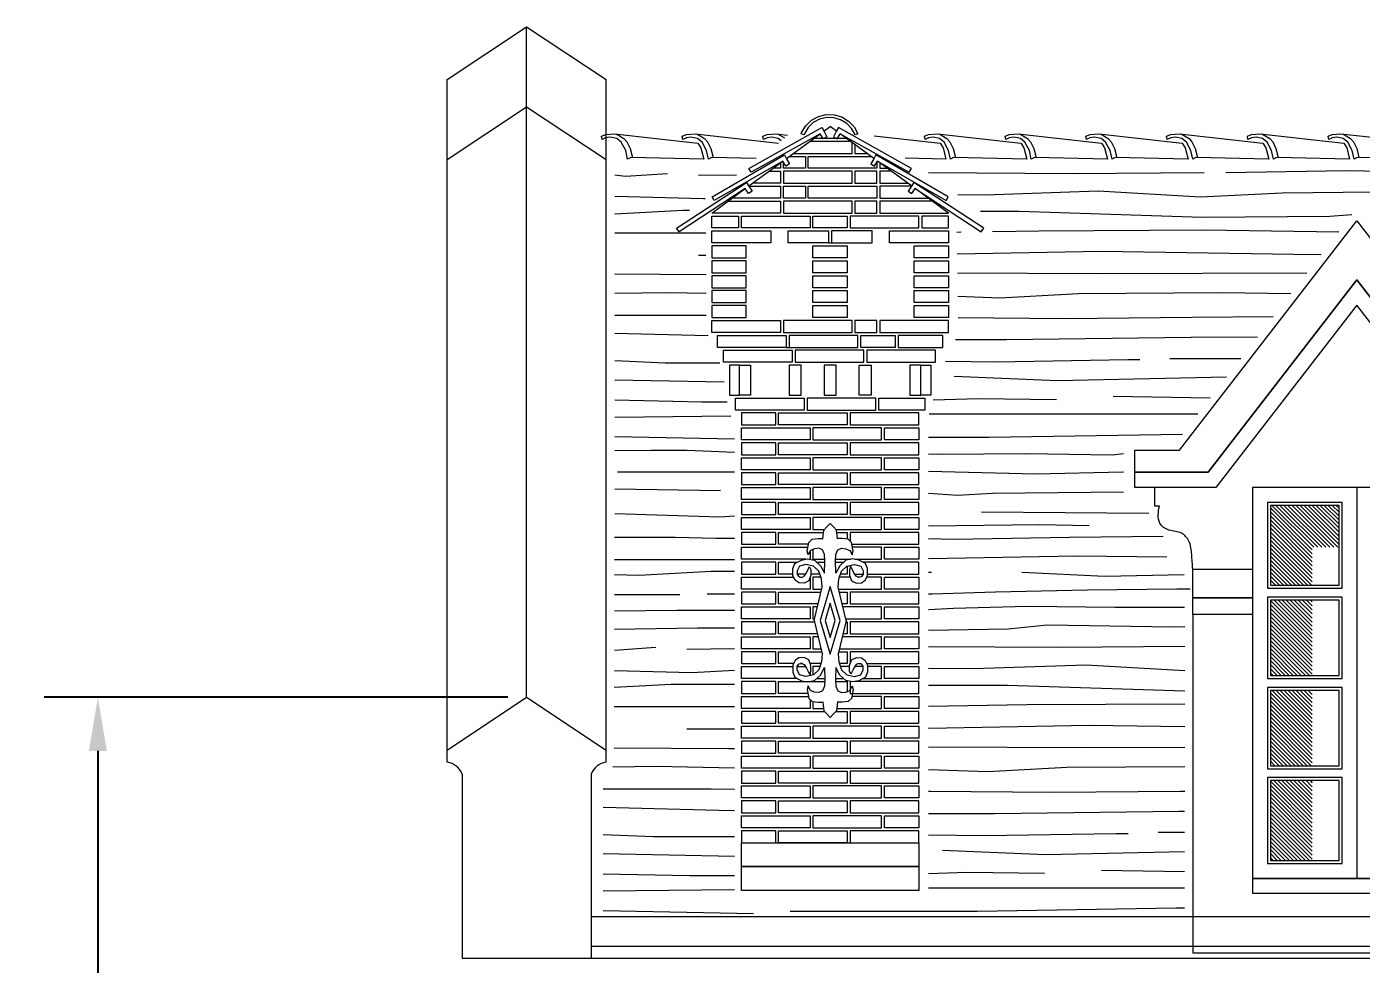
# Model space of a CAD drawing. Header units: millimetres. Extents: x -17502 to -16646, y 1856 to 2034.
# Drawn here: x -17203.87 to -17199.399, y 1873.267 to 1876.409 of the extents above; entities that cross this region are included whole.
import ezdxf

# ---------------------------------------------------------------- set-up
doc = ezdxf.new("R2010")
doc.units = ezdxf.units.MM
doc.layers.get('0').update_dxf_attribs({"lineweight": 9})
doc.layers.get('Defpoints').update_dxf_attribs({"lineweight": 9})
doc.layers.add('blocs', color=7, linetype='Continuous')
doc.layers.add('COUPE', color=7, linetype='Continuous', lineweight=9)
doc.styles.get("Standard").update_dxf_attribs({"font": 'times.ttf'})
doc.dimstyles.get("Standard").update_dxf_attribs({"dimtxt": 0.18, "dimasz": 0.18, "dimexe": 0.18, "dimexo": 0.0625, "dimgap": 0.09, "dimtad": 0, "dimtih": 1, "dimtoh": 1, "dimzin": 0, "dimdsep": 46, "dimtxsty": 'Standard', "dimcen": 0.09, "dimadec": 0, "dimazin": 0, "dimtfac": 1, "dimtofl": 0, "dimtmove": 0, "dimatfit": 3, "dimfxl": 1, "dimtolj": 1, "dimtzin": 0, "dimarcsym": 0})

# ---------------------------------------------------------------- blocks, each defined once
blk = doc.blocks.new('*D549')
at = {"color": 0, "lineweight": -2, "transparency": 16777216}
for p, q in [((-17202.2577, 1874.1618), (-17203.8113, 1874.1618)), ((-17203.6313, 1873.9818), (-17203.6313, 1870.5519)), ((-17203.6313, 1866.7584), (-17203.6313, 1870.1883)), ((-17202.4694, 1866.5784), (-17203.8113, 1866.5784))]:
    blk.add_line(p, q, dxfattribs=at)
at = {"color": 0, "lineweight": 9, "transparency": 16777216}
for points in [[(-17203.6613, 1873.9818), (-17203.6013, 1873.9818), (-17203.6313, 1874.1618)], [(-17203.6613, 1866.7584), (-17203.6013, 1866.7584), (-17203.6313, 1866.5784)]]:
    blk.add_solid(points, dxfattribs=at)
at = {"layer": 'Defpoints', "color": 0, "lineweight": 9, "transparency": 16777216}
for p in [(-17202.1952, 1874.1618), (-17203.6313, 1866.5784), (-17202.4069, 1866.5784)]:
    blk.add_point(p, dxfattribs=at)
at = {"color": 0, "lineweight": 9, "transparency": 16777216, "insert": (-17203.6313, 1870.3701), "char_height": 0.18, "attachment_point": 5}
blk.add_mtext('\\A1;7.58', dxfattribs=at)

msp = doc.modelspace()

# ---------------------------------------------------------------- hatches: boundary and pattern name
at = {"lineweight": 9}
h = msp.add_hatch(dxfattribs=at)
h.set_pattern_fill('ANSI31', color=252, scale=0.003, angle=90, style=0)
h.set_pattern_definition([(135, (2999.822085, 3152.720291), (-0.006735192091, -0.006735192091), [])])
h.paths.add_polyline_path([(-17199.474, 1874.8049), (-17199.704, 1874.8049), (-17199.704, 1874.5374), (-17199.564, 1874.5374), (-17199.564, 1874.6649), (-17199.474, 1874.6649)])
h.paths.add_polyline_path([(-17199.124, 1874.8049), (-17199.354, 1874.8049), (-17199.354, 1874.6649), (-17199.124, 1874.6649)])
h.paths.add_polyline_path([(-17199.564, 1874.4874), (-17199.704, 1874.4874), (-17199.704, 1874.2349), (-17199.564, 1874.2349)])
h.paths.add_polyline_path([(-17199.564, 1874.1849), (-17199.704, 1874.1849), (-17199.704, 1873.9324), (-17199.564, 1873.9324)])
h.paths.add_polyline_path([(-17199.564, 1873.8824), (-17199.704, 1873.8824), (-17199.704, 1873.6149), (-17199.564, 1873.6149)])
h.paths.add_polyline_path([(-17195.1236, 1874.8049), (-17195.3536, 1874.8049), (-17195.3536, 1874.6649), (-17195.1236, 1874.6649)])
h.paths.add_polyline_path([(-17195.4736, 1874.8049), (-17195.7036, 1874.8049), (-17195.7036, 1874.5374), (-17195.5636, 1874.5374), (-17195.5636, 1874.6649), (-17195.4736, 1874.6649)])
h.paths.add_polyline_path([(-17195.5636, 1874.4874), (-17195.7036, 1874.4874), (-17195.7036, 1874.2349), (-17195.5636, 1874.2349)])
h.paths.add_polyline_path([(-17195.5636, 1874.1849), (-17195.7036, 1874.1849), (-17195.7036, 1873.9324), (-17195.5636, 1873.9324)])
h.paths.add_polyline_path([(-17195.5636, 1873.8824), (-17195.7036, 1873.8824), (-17195.7036, 1873.6149), (-17195.5636, 1873.6149)])

# ---------------------------------------------------------------- linework, layer by layer
msp.add_line((-17202.411, 1873.2874), (-17190.3564, 1873.2874), dxfattribs=at)
msp.add_line((-17202.411, 1873.2874), (-17190.3564, 1873.2874), dxfattribs=at)
for points in [[(-17202.461, 1876.2318), (-17202.1952, 1876.4091), (-17201.9293, 1876.2318)], [(-17202.1952, 1874.1618), (-17202.1952, 1876.4091)], [(-17202.461, 1876.1918), (-17202.461, 1876.2318)], [(-17202.461, 1873.9845), (-17202.461, 1876.2318)], [(-17201.9293, 1876.1918), (-17201.9293, 1876.2318)], [(-17201.9293, 1873.9845), (-17201.9293, 1876.2318)], [(-17202.461, 1875.9636), (-17202.1952, 1876.1409), (-17201.9293, 1875.9636)], [(-17201.1997, 1876.059), (-17201.1786, 1876.0745)], [(-17201.1574, 1876.059), (-17201.1786, 1876.0745)], [(-17201.325, 1875.9675), (-17201.2119, 1876.0501)], [(-17201.3017, 1875.9845), (-17201.1054, 1875.9845), (-17201.1054, 1876.021)], [(-17201.1101, 1876.0245), (-17201.247, 1876.0245)], [(-17201.1238, 1876.0345), (-17201.2333, 1876.0345)], [(-17201.0321, 1875.9675), (-17201.1452, 1876.0501)], [(-17201.3154, 1875.9745), (-17201.2617, 1875.9745), (-17201.2617, 1875.9345), (-17201.3354, 1875.9345), (-17201.3354, 1875.9556)], [(-17201.0217, 1875.9556), (-17201.0217, 1875.9345), (-17201.2517, 1875.9345), (-17201.2517, 1875.9745), (-17201.0417, 1875.9745)], [(-17201.0954, 1876.0137), (-17201.0954, 1875.9845), (-17201.0554, 1875.9845)], [(-17201.9293, 1875.9236), (-17201.9293, 1875.9636)], [(-17201.4509, 1875.8755), (-17201.3372, 1875.9586)], [(-17201.3454, 1875.9525), (-17201.3454, 1875.9345), (-17201.3701, 1875.9345)], [(-17200.9062, 1875.8755), (-17201.0199, 1875.9586)], [(-17201.0117, 1875.9525), (-17201.0117, 1875.9345), (-17200.987, 1875.9345)], [(-17201.3838, 1875.9245), (-17201.3454, 1875.9245), (-17201.3454, 1875.8845), (-17201.4386, 1875.8845)], [(-17200.9733, 1875.9245), (-17201.0117, 1875.9245), (-17201.0117, 1875.8845), (-17200.9185, 1875.8845)], [(-17201.5754, 1875.7845), (-17201.463, 1875.8666)], [(-17201.4502, 1875.8745), (-17201.3454, 1875.8745), (-17201.3454, 1875.8345), (-17201.507, 1875.8345)], [(-17200.9069, 1875.8745), (-17201.0117, 1875.8745), (-17201.0117, 1875.8345), (-17200.8501, 1875.8345)], [(-17200.7817, 1875.7845), (-17200.8941, 1875.8666)], [(-17201.5207, 1875.8245), (-17201.3454, 1875.8245), (-17201.3454, 1875.7845), (-17201.5754, 1875.7845)], [(-17200.8364, 1875.8245), (-17201.0117, 1875.8245), (-17201.0117, 1875.7845), (-17200.7817, 1875.7845)], [(-17201.1836, 1875.6845), (-17201.1736, 1875.6845)], [(-17201.3254, 1875.3345), (-17201.3154, 1875.3345)], [(-17200.0759, 1874.8021), (-17200.091, 1874.8021), (-17200.091, 1874.8649)], [(-17199.414, 1874.8649), (-17199.414, 1873.5549)], [(-17201.2324, 1874.4195), (-17201.2052, 1874.5313), (-17201.2072, 1874.5589), (-17201.2166, 1874.5849), (-17201.2339, 1874.6015), (-17201.26, 1874.6073), (-17201.2817, 1874.6015), (-17201.2889, 1874.5856), (-17201.2889, 1874.5733), (-17201.2824, 1874.5654), (-17201.2733, 1874.5635), (-17201.2651, 1874.5674), (-17201.2574, 1874.5791), (-17201.2503, 1874.5955), (-17201.2483, 1874.5995), (-17201.2435, 1874.5898), (-17201.2438, 1874.5706), (-17201.25, 1874.5516), (-17201.2662, 1874.5439), (-17201.2835, 1874.5448), (-17201.2954, 1874.5544), (-17201.3034, 1874.5691), (-17201.3036, 1874.5935), (-17201.2974, 1874.6102), (-17201.2747, 1874.6215), (-17201.254, 1874.6258), (-17201.231, 1874.6212), (-17201.2111, 1874.6028), (-17201.1977, 1874.5772), (-17201.1963, 1874.619), (-17201.198, 1874.6399), (-17201.2043, 1874.6559), (-17201.2166, 1874.6616), (-17201.2315, 1874.6596), (-17201.2443, 1874.6539), (-17201.2509, 1874.6422), (-17201.2526, 1874.639), (-17201.2558, 1874.651), (-17201.25, 1874.6808), (-17201.2388, 1874.6917), (-17201.2187, 1874.6937), (-17201.2066, 1874.6937), (-17201.2032, 1874.6929), (-17201.2022, 1874.703), (-17201.1996, 1874.722), (-17201.1895, 1874.7327), (-17201.1786, 1874.7445)], [(-17201.1598, 1874.7245), (-17201.0061, 1874.7245), (-17201.0061, 1874.7645), (-17201.2361, 1874.7645), (-17201.2361, 1874.7245), (-17201.1973, 1874.7245)], [(-17201.1247, 1874.4195), (-17201.1519, 1874.5313), (-17201.1499, 1874.5589), (-17201.1405, 1874.5849), (-17201.1232, 1874.6015), (-17201.0971, 1874.6073), (-17201.0754, 1874.6015), (-17201.0682, 1874.5856), (-17201.0682, 1874.5733), (-17201.0747, 1874.5654), (-17201.0838, 1874.5635), (-17201.092, 1874.5674), (-17201.0997, 1874.5791), (-17201.1068, 1874.5955), (-17201.1088, 1874.5995), (-17201.1136, 1874.5898), (-17201.1133, 1874.5706), (-17201.1071, 1874.5516), (-17201.0909, 1874.5439), (-17201.0736, 1874.5448), (-17201.0617, 1874.5544), (-17201.0537, 1874.5691), (-17201.0535, 1874.5935), (-17201.0597, 1874.6102), (-17201.0824, 1874.6215), (-17201.1031, 1874.6258), (-17201.1262, 1874.6212), (-17201.146, 1874.6028), (-17201.1594, 1874.5772), (-17201.1608, 1874.619), (-17201.1591, 1874.6399), (-17201.1528, 1874.6559), (-17201.1405, 1874.6616), (-17201.1257, 1874.6596), (-17201.1128, 1874.6539), (-17201.1062, 1874.6422), (-17201.1045, 1874.639), (-17201.1013, 1874.651), (-17201.1072, 1874.6808), (-17201.1183, 1874.6917), (-17201.1384, 1874.6937), (-17201.1505, 1874.6937), (-17201.1539, 1874.6929), (-17201.1549, 1874.703), (-17201.1575, 1874.722), (-17201.1676, 1874.7327), (-17201.1786, 1874.7445)], [(-17201.2512, 1874.6745), (-17201.3511, 1874.6745), (-17201.3511, 1874.7145), (-17201.2006, 1874.7145)], [(-17201.1565, 1874.7145), (-17201.1211, 1874.7145), (-17201.1211, 1874.692)], [(-17201.1059, 1874.6745), (-17200.8811, 1874.6745), (-17200.8811, 1874.7145), (-17201.1111, 1874.7145), (-17201.1111, 1874.6846)], [(-17201.2603, 1874.6245), (-17201.4761, 1874.6245), (-17201.4761, 1874.6645), (-17201.2531, 1874.6645)], [(-17201.2461, 1874.6508), (-17201.2461, 1874.6245), (-17201.2474, 1874.6245)], [(-17201.2361, 1874.6576), (-17201.2361, 1874.6245), (-17201.1967, 1874.6245)], [(-17201.0968, 1874.6245), (-17201.0061, 1874.6245), (-17201.0061, 1874.6645), (-17201.104, 1874.6645)], [(-17201.3034, 1874.5745), (-17201.3511, 1874.5745), (-17201.3511, 1874.6145), (-17201.2889, 1874.6145)], [(-17201.2237, 1874.6145), (-17201.1964, 1874.6145)], [(-17201.1607, 1874.6145), (-17201.1334, 1874.6145)], [(-17201.1604, 1874.6245), (-17201.1098, 1874.6245)], [(-17201.1211, 1874.602), (-17201.1211, 1874.5745), (-17201.1443, 1874.5745)], [(-17201.1111, 1874.6042), (-17201.1111, 1874.5949)], [(-17201.0537, 1874.5745), (-17200.8811, 1874.5745), (-17200.8811, 1874.6145), (-17201.0682, 1874.6145)], [(-17201.2461, 1874.5636), (-17201.2461, 1874.5245), (-17201.4761, 1874.5245), (-17201.4761, 1874.5645), (-17201.3008, 1874.5645)], [(-17201.2604, 1874.5745), (-17201.2889, 1874.5745)], [(-17201.278, 1874.5645), (-17201.2712, 1874.5645)], [(-17201.2128, 1874.5745), (-17201.2437, 1874.5745)], [(-17201.2092, 1874.5645), (-17201.2361, 1874.5645), (-17201.2361, 1874.5245), (-17201.2068, 1874.5245)], [(-17201.1503, 1874.5245), (-17201.0061, 1874.5245), (-17201.0061, 1874.5645), (-17201.0563, 1874.5645)], [(-17201.1113, 1874.5645), (-17201.1479, 1874.5645)], [(-17201.0967, 1874.5745), (-17201.0682, 1874.5745)], [(-17201.0791, 1874.5645), (-17201.0859, 1874.5645)], [(-17201.219, 1874.4745), (-17201.3511, 1874.4745), (-17201.3511, 1874.5145), (-17201.2093, 1874.5145)], [(-17201.1478, 1874.5145), (-17201.1211, 1874.5145), (-17201.1211, 1874.4745), (-17201.1381, 1874.4745)], [(-17201.2214, 1874.4645), (-17201.2361, 1874.4645), (-17201.2361, 1874.4245), (-17201.2312, 1874.4245)], [(-17201.1259, 1874.4245), (-17201.0061, 1874.4245), (-17201.0061, 1874.4645), (-17201.1357, 1874.4645)], [(-17201.2214, 1874.3745), (-17201.3511, 1874.3745), (-17201.3511, 1874.4145), (-17201.2312, 1874.4145)], [(-17201.2324, 1874.4195), (-17201.2052, 1874.3077), (-17201.2072, 1874.2801), (-17201.2166, 1874.254), (-17201.2339, 1874.2374), (-17201.26, 1874.2316), (-17201.2817, 1874.2374), (-17201.2889, 1874.2533), (-17201.2889, 1874.2656), (-17201.2824, 1874.2736), (-17201.2733, 1874.2755), (-17201.2651, 1874.2715), (-17201.2574, 1874.2599), (-17201.2503, 1874.2434), (-17201.2483, 1874.2395), (-17201.2435, 1874.2491), (-17201.2438, 1874.2684), (-17201.25, 1874.2874), (-17201.2662, 1874.295), (-17201.2835, 1874.2942), (-17201.2954, 1874.2845), (-17201.3034, 1874.2698), (-17201.3036, 1874.2454), (-17201.2974, 1874.2287), (-17201.2747, 1874.2174), (-17201.254, 1874.2132), (-17201.231, 1874.2177), (-17201.2111, 1874.2362), (-17201.1977, 1874.2617), (-17201.1963, 1874.2199), (-17201.198, 1874.199), (-17201.2043, 1874.183), (-17201.2166, 1874.1773), (-17201.2315, 1874.1793), (-17201.2443, 1874.185), (-17201.2509, 1874.1967), (-17201.2526, 1874.1999), (-17201.2558, 1874.1879), (-17201.25, 1874.1581), (-17201.2388, 1874.1472), (-17201.2187, 1874.1452), (-17201.2066, 1874.1452), (-17201.2032, 1874.1461), (-17201.2022, 1874.1359), (-17201.1996, 1874.1169), (-17201.1895, 1874.1063), (-17201.1786, 1874.0945)], [(-17201.1247, 1874.4195), (-17201.1519, 1874.3077), (-17201.1499, 1874.2801), (-17201.1405, 1874.254), (-17201.1232, 1874.2374), (-17201.0971, 1874.2316), (-17201.0754, 1874.2374), (-17201.0682, 1874.2533), (-17201.0682, 1874.2656), (-17201.0747, 1874.2736), (-17201.0838, 1874.2755), (-17201.092, 1874.2715), (-17201.0997, 1874.2599), (-17201.1068, 1874.2434), (-17201.1088, 1874.2395), (-17201.1136, 1874.2491), (-17201.1133, 1874.2684), (-17201.1071, 1874.2874), (-17201.0909, 1874.295), (-17201.0736, 1874.2942), (-17201.0617, 1874.2845), (-17201.0537, 1874.2698), (-17201.0535, 1874.2454), (-17201.0597, 1874.2287), (-17201.0824, 1874.2174), (-17201.1031, 1874.2132), (-17201.1262, 1874.2177), (-17201.146, 1874.2362), (-17201.1594, 1874.2617), (-17201.1608, 1874.2199), (-17201.1591, 1874.199), (-17201.1528, 1874.183), (-17201.1405, 1874.1773), (-17201.1257, 1874.1793), (-17201.1128, 1874.185), (-17201.1062, 1874.1967), (-17201.1045, 1874.1999), (-17201.1013, 1874.1879), (-17201.1072, 1874.1581), (-17201.1183, 1874.1472), (-17201.1384, 1874.1452), (-17201.1505, 1874.1452), (-17201.1539, 1874.1461), (-17201.1549, 1874.1359), (-17201.1575, 1874.1169), (-17201.1676, 1874.1063), (-17201.1786, 1874.0945)], [(-17201.1259, 1874.4145), (-17201.1211, 1874.4145), (-17201.1211, 1874.3745), (-17201.1357, 1874.3745)], [(-17199.964, 1874.4388), (-17199.964, 1873.3049), (-17198.864, 1873.3049), (-17198.864, 1874.4388)], [(-17201.219, 1874.3645), (-17201.2361, 1874.3645), (-17201.2361, 1874.3245), (-17201.2093, 1874.3245)], [(-17201.1478, 1874.3245), (-17201.0061, 1874.3245), (-17201.0061, 1874.3645), (-17201.1381, 1874.3645)], [(-17201.3008, 1874.2745), (-17201.3511, 1874.2745), (-17201.3511, 1874.3145), (-17201.2068, 1874.3145)], [(-17201.2712, 1874.2745), (-17201.278, 1874.2745)], [(-17201.2092, 1874.2745), (-17201.2458, 1874.2745)], [(-17201.1503, 1874.3145), (-17201.1211, 1874.3145), (-17201.1211, 1874.2745), (-17201.1479, 1874.2745)], [(-17201.0563, 1874.2745), (-17200.8811, 1874.2745), (-17200.8811, 1874.3145), (-17201.1111, 1874.3145), (-17201.1111, 1874.2753)], [(-17201.0859, 1874.2745), (-17201.0791, 1874.2745)], [(-17201.2889, 1874.2245), (-17201.4761, 1874.2245), (-17201.4761, 1874.2645), (-17201.3034, 1874.2645)], [(-17201.2889, 1874.2645), (-17201.2604, 1874.2645)], [(-17201.2461, 1874.244), (-17201.2461, 1874.2347)], [(-17201.2128, 1874.2645), (-17201.2361, 1874.2645), (-17201.2361, 1874.237)], [(-17201.1134, 1874.2645), (-17201.1443, 1874.2645)], [(-17201.0682, 1874.2645), (-17201.0967, 1874.2645)], [(-17201.0682, 1874.2245), (-17201.0061, 1874.2245), (-17201.0061, 1874.2645), (-17201.0537, 1874.2645)], [(-17201.2531, 1874.1745), (-17201.3511, 1874.1745), (-17201.3511, 1874.2145), (-17201.1967, 1874.2145)], [(-17201.2237, 1874.2245), (-17201.1964, 1874.2245)], [(-17201.1607, 1874.2245), (-17201.1334, 1874.2245)], [(-17201.1604, 1874.2145), (-17201.1211, 1874.2145), (-17201.1211, 1874.1814)], [(-17201.1098, 1874.2145), (-17201.1111, 1874.2145), (-17201.1111, 1874.1745), (-17200.8811, 1874.1745), (-17200.8811, 1874.2145), (-17201.0968, 1874.2145)], [(-17202.461, 1873.9845), (-17202.1952, 1874.1618), (-17201.9293, 1873.9845)], [(-17201.2461, 1874.1543), (-17201.2461, 1874.1245), (-17201.4761, 1874.1245), (-17201.4761, 1874.1645), (-17201.2512, 1874.1645)], [(-17201.2361, 1874.1469), (-17201.2361, 1874.1245), (-17201.2006, 1874.1245)], [(-17201.1565, 1874.1245), (-17201.0061, 1874.1245), (-17201.0061, 1874.1645), (-17201.1059, 1874.1645)], [(-17201.1598, 1874.1145), (-17201.1211, 1874.1145), (-17201.1211, 1874.0745), (-17201.3511, 1874.0745), (-17201.3511, 1874.1145), (-17201.1973, 1874.1145)], [(-17202.461, 1873.9445), (-17202.461, 1873.9845)], [(-17201.9293, 1873.9445), (-17201.9293, 1873.9845)], [(-17202.411, 1873.9045), (-17202.411, 1873.2874)], [(-17201.9793, 1873.9045), (-17201.9793, 1873.2874)], [(-17201.9793, 1873.4274), (-17192.3464, 1873.4274)], [(-17201.9793, 1873.3274), (-17192.3464, 1873.3274)]]:
    msp.add_lwpolyline(points, dxfattribs=at)
for points in [[(-17201.1054, 1875.9245), (-17201.3354, 1875.9245), (-17201.3354, 1875.8845), (-17201.1054, 1875.8845)], [(-17201.0217, 1875.9245), (-17201.0954, 1875.9245), (-17201.0954, 1875.8845), (-17201.0217, 1875.8845)], [(-17201.3354, 1875.8745), (-17201.2617, 1875.8745), (-17201.2617, 1875.8345), (-17201.3354, 1875.8345)], [(-17201.2517, 1875.8745), (-17201.0217, 1875.8745), (-17201.0217, 1875.8345), (-17201.2517, 1875.8345)], [(-17201.1054, 1875.8245), (-17201.3354, 1875.8245), (-17201.3354, 1875.7845), (-17201.1054, 1875.7845)], [(-17201.0217, 1875.8245), (-17201.0954, 1875.8245), (-17201.0954, 1875.7845), (-17201.0217, 1875.7845)], [(-17201.4861, 1875.7345), (-17201.5754, 1875.7345), (-17201.5754, 1875.7745), (-17201.4861, 1875.7745)], [(-17201.4761, 1875.7745), (-17201.2461, 1875.7745), (-17201.2461, 1875.7345), (-17201.4761, 1875.7345)], [(-17201.1211, 1875.7345), (-17201.2361, 1875.7345), (-17201.2361, 1875.7745), (-17201.1211, 1875.7745)], [(-17200.8811, 1875.7745), (-17201.1111, 1875.7745), (-17201.1111, 1875.7345), (-17200.8811, 1875.7345)], [(-17200.8711, 1875.7345), (-17200.7817, 1875.7345), (-17200.7817, 1875.7745), (-17200.8711, 1875.7745)], [(-17200.1578, 1874.99), (-17200.0089, 1874.99), (-17199.414, 1875.7581), (-17198.819, 1874.99), (-17198.6702, 1874.99), (-17198.6702, 1874.9166), (-17198.9154, 1874.9166), (-17199.414, 1875.5603), (-17199.9126, 1874.9166), (-17200.1578, 1874.9166)], [(-17201.5754, 1875.7245), (-17201.377, 1875.7245), (-17201.377, 1875.6845), (-17201.5754, 1875.6845)], [(-17201.3195, 1875.7245), (-17201.1836, 1875.7245), (-17201.1836, 1875.6845), (-17201.3195, 1875.6845)], [(-17201.0376, 1875.7245), (-17201.1736, 1875.7245), (-17201.1736, 1875.6845), (-17201.0376, 1875.6845)], [(-17200.7817, 1875.6845), (-17200.9801, 1875.6845), (-17200.9801, 1875.7245), (-17200.7817, 1875.7245)], [(-17201.5754, 1875.6345), (-17201.4604, 1875.6345), (-17201.4604, 1875.6745), (-17201.5754, 1875.6745)], [(-17201.1211, 1875.6345), (-17201.2361, 1875.6345), (-17201.2361, 1875.6745), (-17201.1211, 1875.6745)], [(-17200.7817, 1875.6345), (-17200.8967, 1875.6345), (-17200.8967, 1875.6745), (-17200.7817, 1875.6745)], [(-17201.5754, 1875.5845), (-17201.4604, 1875.5845), (-17201.4604, 1875.6245), (-17201.5754, 1875.6245)], [(-17201.1211, 1875.5845), (-17201.2361, 1875.5845), (-17201.2361, 1875.6245), (-17201.1211, 1875.6245)], [(-17200.7817, 1875.5845), (-17200.8967, 1875.5845), (-17200.8967, 1875.6245), (-17200.7817, 1875.6245)], [(-17201.5754, 1875.5345), (-17201.4604, 1875.5345), (-17201.4604, 1875.5745), (-17201.5754, 1875.5745)], [(-17201.1211, 1875.5345), (-17201.2361, 1875.5345), (-17201.2361, 1875.5745), (-17201.1211, 1875.5745)], [(-17200.7817, 1875.5345), (-17200.8967, 1875.5345), (-17200.8967, 1875.5745), (-17200.7817, 1875.5745)], [(-17200.1578, 1874.9166), (-17199.9126, 1874.9166), (-17199.414, 1875.5603), (-17198.9154, 1874.9166), (-17198.6702, 1874.9166), (-17198.6702, 1874.8649), (-17198.9408, 1874.8649), (-17199.414, 1875.4758), (-17199.8872, 1874.8649), (-17200.1578, 1874.8649)], [(-17201.5754, 1875.4845), (-17201.4604, 1875.4845), (-17201.4604, 1875.5245), (-17201.5754, 1875.5245)], [(-17201.1211, 1875.4845), (-17201.2361, 1875.4845), (-17201.2361, 1875.5245), (-17201.1211, 1875.5245)], [(-17200.7817, 1875.4845), (-17200.8967, 1875.4845), (-17200.8967, 1875.5245), (-17200.7817, 1875.5245)], [(-17201.5754, 1875.4345), (-17201.4604, 1875.4345), (-17201.4604, 1875.4745), (-17201.5754, 1875.4745)], [(-17201.1211, 1875.4345), (-17201.2361, 1875.4345), (-17201.2361, 1875.4745), (-17201.1211, 1875.4745)], [(-17200.7817, 1875.4345), (-17200.8967, 1875.4345), (-17200.8967, 1875.4745), (-17200.7817, 1875.4745)], [(-17201.5754, 1875.4245), (-17201.3454, 1875.4245), (-17201.3454, 1875.3845), (-17201.5754, 1875.3845)], [(-17201.1054, 1875.4245), (-17201.3354, 1875.4245), (-17201.3354, 1875.3845), (-17201.1054, 1875.3845)], [(-17201.0217, 1875.4245), (-17201.0954, 1875.4245), (-17201.0954, 1875.3845), (-17201.0217, 1875.3845)], [(-17200.7817, 1875.4245), (-17201.0117, 1875.4245), (-17201.0117, 1875.3845), (-17200.7817, 1875.3845)], [(-17201.5554, 1875.3745), (-17201.3254, 1875.3745), (-17201.3254, 1875.3345), (-17201.5554, 1875.3345)], [(-17201.0854, 1875.3745), (-17201.3154, 1875.3745), (-17201.3154, 1875.3345), (-17201.0854, 1875.3345)], [(-17201.0754, 1875.3745), (-17200.9604, 1875.3745), (-17200.9604, 1875.3345), (-17201.0754, 1875.3345)], [(-17200.8017, 1875.3745), (-17200.9504, 1875.3745), (-17200.9504, 1875.3345), (-17200.8017, 1875.3345)], [(-17201.5354, 1875.3245), (-17201.3054, 1875.3245), (-17201.3054, 1875.2845), (-17201.5354, 1875.2845)], [(-17201.0654, 1875.3245), (-17201.2954, 1875.3245), (-17201.2954, 1875.2845), (-17201.0654, 1875.2845)], [(-17200.8254, 1875.3245), (-17201.0554, 1875.3245), (-17201.0554, 1875.2845), (-17200.8254, 1875.2845)], [(-17201.5154, 1875.2745), (-17201.5154, 1875.1745), (-17201.4823, 1875.1745), (-17201.4823, 1875.2745)], [(-17201.4823, 1875.2745), (-17201.4454, 1875.2745), (-17201.4454, 1875.1745), (-17201.4823, 1875.1745)], [(-17201.3158, 1875.2745), (-17201.3158, 1875.1745), (-17201.2758, 1875.1745), (-17201.2758, 1875.2745)], [(-17201.1986, 1875.2745), (-17201.1986, 1875.1745), (-17201.1586, 1875.1745), (-17201.1586, 1875.2745)], [(-17201.0413, 1875.2745), (-17201.0413, 1875.1745), (-17201.0813, 1875.1745), (-17201.0813, 1875.2745)], [(-17200.8748, 1875.2745), (-17200.9117, 1875.2745), (-17200.9117, 1875.1745), (-17200.8748, 1875.1745)], [(-17200.8417, 1875.2745), (-17200.8417, 1875.1745), (-17200.8748, 1875.1745), (-17200.8748, 1875.2745)], [(-17201.4961, 1875.1645), (-17201.2661, 1875.1645), (-17201.2661, 1875.1245), (-17201.4961, 1875.1245)], [(-17201.0261, 1875.1645), (-17201.2561, 1875.1645), (-17201.2561, 1875.1245), (-17201.0261, 1875.1245)], [(-17201.0161, 1875.1645), (-17200.8611, 1875.1645), (-17200.8611, 1875.1245), (-17201.0161, 1875.1245)], [(-17201.3611, 1875.1145), (-17201.4761, 1875.1145), (-17201.4761, 1875.0745), (-17201.3611, 1875.0745)], [(-17201.3511, 1875.1145), (-17201.1211, 1875.1145), (-17201.1211, 1875.0745), (-17201.3511, 1875.0745)], [(-17200.8811, 1875.1145), (-17201.1111, 1875.1145), (-17201.1111, 1875.0745), (-17200.8811, 1875.0745)], [(-17201.4761, 1875.0645), (-17201.2461, 1875.0645), (-17201.2461, 1875.0245), (-17201.4761, 1875.0245)], [(-17201.0061, 1875.0645), (-17201.2361, 1875.0645), (-17201.2361, 1875.0245), (-17201.0061, 1875.0245)], [(-17200.9961, 1875.0645), (-17200.8811, 1875.0645), (-17200.8811, 1875.0245), (-17200.9961, 1875.0245)], [(-17201.3611, 1875.0145), (-17201.4761, 1875.0145), (-17201.4761, 1874.9745), (-17201.3611, 1874.9745)], [(-17201.3511, 1875.0145), (-17201.1211, 1875.0145), (-17201.1211, 1874.9745), (-17201.3511, 1874.9745)], [(-17200.8811, 1875.0145), (-17201.1111, 1875.0145), (-17201.1111, 1874.9745), (-17200.8811, 1874.9745)], [(-17201.4761, 1874.9645), (-17201.2461, 1874.9645), (-17201.2461, 1874.9245), (-17201.4761, 1874.9245)], [(-17201.0061, 1874.9645), (-17201.2361, 1874.9645), (-17201.2361, 1874.9245), (-17201.0061, 1874.9245)], [(-17200.9961, 1874.9645), (-17200.8811, 1874.9645), (-17200.8811, 1874.9245), (-17200.9961, 1874.9245)], [(-17201.3611, 1874.9145), (-17201.4761, 1874.9145), (-17201.4761, 1874.8745), (-17201.3611, 1874.8745)], [(-17201.3511, 1874.9145), (-17201.1211, 1874.9145), (-17201.1211, 1874.8745), (-17201.3511, 1874.8745)], [(-17200.8811, 1874.9145), (-17201.1111, 1874.9145), (-17201.1111, 1874.8745), (-17200.8811, 1874.8745)], [(-17201.4761, 1874.8645), (-17201.2461, 1874.8645), (-17201.2461, 1874.8245), (-17201.4761, 1874.8245)], [(-17201.0061, 1874.8645), (-17201.2361, 1874.8645), (-17201.2361, 1874.8245), (-17201.0061, 1874.8245)], [(-17200.9961, 1874.8645), (-17200.8811, 1874.8645), (-17200.8811, 1874.8245), (-17200.9961, 1874.8245)], [(-17199.764, 1874.8649), (-17199.764, 1873.5049), (-17199.064, 1873.5049), (-17199.064, 1874.8649)], [(-17199.064, 1874.8649), (-17199.764, 1874.8649), (-17199.764, 1873.5549), (-17199.064, 1873.5549)], [(-17201.3611, 1874.8145), (-17201.4761, 1874.8145), (-17201.4761, 1874.7745), (-17201.3611, 1874.7745)], [(-17201.3511, 1874.8145), (-17201.1211, 1874.8145), (-17201.1211, 1874.7745), (-17201.3511, 1874.7745)], [(-17200.8811, 1874.8145), (-17201.1111, 1874.8145), (-17201.1111, 1874.7745), (-17200.8811, 1874.7745)], [(-17199.464, 1874.8149), (-17199.714, 1874.8149), (-17199.714, 1874.5274), (-17199.464, 1874.5274)], [(-17199.474, 1874.8049), (-17199.704, 1874.8049), (-17199.704, 1874.5374), (-17199.474, 1874.5374)], [(-17201.4761, 1874.7645), (-17201.2461, 1874.7645), (-17201.2461, 1874.7245), (-17201.4761, 1874.7245)], [(-17200.9961, 1874.7645), (-17200.8811, 1874.7645), (-17200.8811, 1874.7245), (-17200.9961, 1874.7245)], [(-17201.3611, 1874.7145), (-17201.4761, 1874.7145), (-17201.4761, 1874.6745), (-17201.3611, 1874.6745)], [(-17200.9961, 1874.6645), (-17200.8811, 1874.6645), (-17200.8811, 1874.6245), (-17200.9961, 1874.6245)], [(-17201.3611, 1874.6145), (-17201.4761, 1874.6145), (-17201.4761, 1874.5745), (-17201.3611, 1874.5745)], [(-17199.964, 1874.591), (-17199.764, 1874.591), (-17199.764, 1874.4955), (-17199.964, 1874.4955)], [(-17200.9961, 1874.5645), (-17200.8811, 1874.5645), (-17200.8811, 1874.5245), (-17200.9961, 1874.5245)], [(-17201.3611, 1874.5145), (-17201.4761, 1874.5145), (-17201.4761, 1874.4745), (-17201.3611, 1874.4745)], [(-17201.1786, 1874.5326), (-17201.212, 1874.4195), (-17201.1786, 1874.3063), (-17201.1451, 1874.4195)], [(-17200.8811, 1874.5145), (-17201.1111, 1874.5145), (-17201.1111, 1874.4745), (-17200.8811, 1874.4745)], [(-17199.464, 1874.4974), (-17199.714, 1874.4974), (-17199.714, 1874.2249), (-17199.464, 1874.2249)], [(-17201.4761, 1874.4645), (-17201.2461, 1874.4645), (-17201.2461, 1874.4245), (-17201.4761, 1874.4245)], [(-17201.1786, 1874.4773), (-17201.1956, 1874.4195), (-17201.1786, 1874.3617), (-17201.1615, 1874.4195)], [(-17200.9961, 1874.4645), (-17200.8811, 1874.4645), (-17200.8811, 1874.4245), (-17200.9961, 1874.4245)], [(-17199.964, 1874.4955), (-17199.764, 1874.4955), (-17199.764, 1874.4388), (-17199.964, 1874.4388)], [(-17199.474, 1874.4874), (-17199.704, 1874.4874), (-17199.704, 1874.2349), (-17199.474, 1874.2349)], [(-17201.3611, 1874.4145), (-17201.4761, 1874.4145), (-17201.4761, 1874.3745), (-17201.3611, 1874.3745)], [(-17200.8811, 1874.4145), (-17201.1111, 1874.4145), (-17201.1111, 1874.3745), (-17200.8811, 1874.3745)], [(-17201.4761, 1874.3645), (-17201.2461, 1874.3645), (-17201.2461, 1874.3245), (-17201.4761, 1874.3245)], [(-17200.9961, 1874.3645), (-17200.8811, 1874.3645), (-17200.8811, 1874.3245), (-17200.9961, 1874.3245)], [(-17201.3611, 1874.3145), (-17201.4761, 1874.3145), (-17201.4761, 1874.2745), (-17201.3611, 1874.2745)], [(-17200.9961, 1874.2645), (-17200.8811, 1874.2645), (-17200.8811, 1874.2245), (-17200.9961, 1874.2245)], [(-17201.3611, 1874.2145), (-17201.4761, 1874.2145), (-17201.4761, 1874.1745), (-17201.3611, 1874.1745)], [(-17199.464, 1874.1949), (-17199.714, 1874.1949), (-17199.714, 1873.9224), (-17199.464, 1873.9224)], [(-17199.474, 1874.1849), (-17199.704, 1874.1849), (-17199.704, 1873.9324), (-17199.474, 1873.9324)], [(-17200.9961, 1874.1645), (-17200.8811, 1874.1645), (-17200.8811, 1874.1245), (-17200.9961, 1874.1245)], [(-17201.3611, 1874.1145), (-17201.4761, 1874.1145), (-17201.4761, 1874.0745), (-17201.3611, 1874.0745)], [(-17200.8811, 1874.1145), (-17201.1111, 1874.1145), (-17201.1111, 1874.0745), (-17200.8811, 1874.0745)], [(-17201.4761, 1874.0645), (-17201.2461, 1874.0645), (-17201.2461, 1874.0245), (-17201.4761, 1874.0245)], [(-17201.0061, 1874.0645), (-17201.2361, 1874.0645), (-17201.2361, 1874.0245), (-17201.0061, 1874.0245)], [(-17200.9961, 1874.0645), (-17200.8811, 1874.0645), (-17200.8811, 1874.0245), (-17200.9961, 1874.0245)], [(-17201.3611, 1874.0145), (-17201.4761, 1874.0145), (-17201.4761, 1873.9745), (-17201.3611, 1873.9745)], [(-17201.3511, 1874.0145), (-17201.1211, 1874.0145), (-17201.1211, 1873.9745), (-17201.3511, 1873.9745)], [(-17200.8811, 1874.0145), (-17201.1111, 1874.0145), (-17201.1111, 1873.9745), (-17200.8811, 1873.9745)], [(-17201.4761, 1873.9645), (-17201.2461, 1873.9645), (-17201.2461, 1873.9245), (-17201.4761, 1873.9245)], [(-17201.0061, 1873.9645), (-17201.2361, 1873.9645), (-17201.2361, 1873.9245), (-17201.0061, 1873.9245)], [(-17200.9961, 1873.9645), (-17200.8811, 1873.9645), (-17200.8811, 1873.9245), (-17200.9961, 1873.9245)], [(-17201.3611, 1873.9145), (-17201.4761, 1873.9145), (-17201.4761, 1873.8745), (-17201.3611, 1873.8745)], [(-17201.3511, 1873.9145), (-17201.1211, 1873.9145), (-17201.1211, 1873.8745), (-17201.3511, 1873.8745)], [(-17200.8811, 1873.9145), (-17201.1111, 1873.9145), (-17201.1111, 1873.8745), (-17200.8811, 1873.8745)], [(-17199.464, 1873.8924), (-17199.714, 1873.8924), (-17199.714, 1873.6049), (-17199.464, 1873.6049)], [(-17199.474, 1873.8824), (-17199.704, 1873.8824), (-17199.704, 1873.6149), (-17199.474, 1873.6149)], [(-17201.4761, 1873.8645), (-17201.2461, 1873.8645), (-17201.2461, 1873.8245), (-17201.4761, 1873.8245)], [(-17201.0061, 1873.8645), (-17201.2361, 1873.8645), (-17201.2361, 1873.8245), (-17201.0061, 1873.8245)], [(-17200.9961, 1873.8645), (-17200.8811, 1873.8645), (-17200.8811, 1873.8245), (-17200.9961, 1873.8245)], [(-17201.3611, 1873.8145), (-17201.4761, 1873.8145), (-17201.4761, 1873.7745), (-17201.3611, 1873.7745)], [(-17201.3511, 1873.8145), (-17201.1211, 1873.8145), (-17201.1211, 1873.7745), (-17201.3511, 1873.7745)], [(-17200.8811, 1873.8145), (-17201.1111, 1873.8145), (-17201.1111, 1873.7745), (-17200.8811, 1873.7745)], [(-17201.4761, 1873.7645), (-17201.2461, 1873.7645), (-17201.2461, 1873.7245), (-17201.4761, 1873.7245)], [(-17201.0061, 1873.7645), (-17201.2361, 1873.7645), (-17201.2361, 1873.7245), (-17201.0061, 1873.7245)], [(-17200.9961, 1873.7645), (-17200.8811, 1873.7645), (-17200.8811, 1873.7245), (-17200.9961, 1873.7245)], [(-17201.3611, 1873.7145), (-17201.4761, 1873.7145), (-17201.4761, 1873.6745), (-17201.3611, 1873.6745)], [(-17201.3511, 1873.7145), (-17201.1211, 1873.7145), (-17201.1211, 1873.6745), (-17201.3511, 1873.6745)], [(-17200.8811, 1873.7145), (-17201.1111, 1873.7145), (-17201.1111, 1873.6745), (-17200.8811, 1873.6745)], [(-17201.4761, 1873.6745), (-17200.8811, 1873.6745), (-17200.8811, 1873.5945), (-17201.4761, 1873.5945)], [(-17201.4761, 1873.5945), (-17200.8811, 1873.5945), (-17200.8811, 1873.5145), (-17201.4761, 1873.5145)], [(-17199.064, 1873.5549), (-17199.764, 1873.5549), (-17199.764, 1873.5049), (-17199.064, 1873.5049)]]:
    msp.add_lwpolyline(points, close=True, dxfattribs=at)
for centre, start, end in [((-17202.4711, 1873.8806), 21.6491, 81.0312), ((-17201.9193, 1873.8806), 98.9688, 158.3509)]:
    msp.add_arc(centre, 0.0646, start, end, dxfattribs=at)
msp.add_spline([(-17199.964, 1874.591), (-17199.9677, 1874.6399), (-17199.9775, 1874.6854), (-17200.002, 1874.7117), (-17200.0439, 1874.7218), (-17200.0743, 1874.7456), (-17200.0759, 1874.8021)], degree=3, dxfattribs=at)
at = {"layer": 'blocs', "lineweight": 9}
for points in [[(-17199.8537, 1875.9208), (-17199.449, 1875.9273), (-17199.09, 1875.9208), (-17198.6201, 1875.9208), (-17198.3036, 1875.9208), (-17197.9257, 1875.9308), (-17197.5243, 1875.934), (-17197.2926, 1875.9308), (-17196.95, 1875.9275), (-17196.6595, 1875.9308), (-17196.3924, 1875.9042), (-17196.3924, 1875.9042)], [(-17201.8997, 1875.9122), (-17201.8639, 1875.9078), (-17201.7236, 1875.9175)], [(-17201.6191, 1875.911), (-17201.4918, 1875.9129)], [(-17200.8496, 1875.9202), (-17200.366, 1875.9175), (-17199.9255, 1875.9208)], [(-17201.8997, 1875.8406), (-17201.603, 1875.8328), (-17201.5977, 1875.8331)], [(-17200.7508, 1875.8467), (-17200.6598, 1875.8458), (-17200.2813, 1875.8589), (-17199.9386, 1875.8393), (-17199.6645, 1875.8524), (-17199.3578, 1875.8556), (-17199.2272, 1875.8491)], [(-17201.8997, 1875.7815), (-17201.6713, 1875.7937), (-17201.6499, 1875.7937)], [(-17200.6753, 1875.7904), (-17200.5454, 1875.7904), (-17199.9319, 1875.7708), (-17199.5044, 1875.7741), (-17199.4307, 1875.7797)], [(-17201.8997, 1875.7186), (-17201.5947, 1875.7186)], [(-17200.754, 1875.721), (-17200.7394, 1875.7212)], [(-17200.6353, 1875.7228), (-17200.4801, 1875.7251), (-17199.9254, 1875.7284), (-17199.4752, 1875.7221)], [(-17201.6192, 1875.6436), (-17201.5946, 1875.6436)], [(-17200.7531, 1875.6477), (-17200.2714, 1875.6566), (-17199.6253, 1875.6468), (-17199.5337, 1875.6462)], [(-17201.8997, 1875.5811), (-17201.5944, 1875.579)], [(-17200.7523, 1875.5838), (-17200.2818, 1875.5815), (-17199.5816, 1875.5843)], [(-17201.8997, 1875.5162), (-17201.7217, 1875.5184), (-17201.5943, 1875.5159)], [(-17200.7513, 1875.5059), (-17200.6106, 1875.5006), (-17200.3469, 1875.5154), (-17199.8669, 1875.5184), (-17199.6351, 1875.5149)], [(-17201.8997, 1875.4429), (-17201.5942, 1875.4429)], [(-17200.7503, 1875.4349), (-17200.3905, 1875.4317), (-17199.966, 1875.4354), (-17199.6947, 1875.4378)], [(-17201.8997, 1875.3819), (-17201.5874, 1875.3739)], [(-17200.7588, 1875.3608), (-17200.5881, 1875.3608), (-17199.9699, 1875.3683), (-17199.7472, 1875.3698)], [(-17201.8997, 1875.29), (-17201.731, 1875.2827), (-17201.548, 1875.2827)], [(-17200.7928, 1875.2882), (-17200.6212, 1875.2864), (-17200.1818, 1875.2939), (-17200.1408, 1875.2939)], [(-17200.0403, 1875.2976), (-17199.803, 1875.2976)], [(-17201.8997, 1875.2257), (-17201.5332, 1875.2191)], [(-17200.763, 1875.238), (-17200.4167, 1875.2231), (-17199.9027, 1875.2342), (-17199.851, 1875.2354)], [(-17200.2308, 1875.171), (-17199.9052, 1875.1652)], [(-17201.8997, 1875.1586), (-17201.6087, 1875.1523), (-17201.5233, 1875.1523)], [(-17200.8341, 1875.1591), (-17200.6814, 1875.1635), (-17200.4207, 1875.1598)], [(-17201.8997, 1875.1007), (-17201.5112, 1875.1055)], [(-17200.8474, 1875.1113), (-17200.1334, 1875.1113), (-17199.9468, 1875.1113)], [(-17201.8997, 1875.0355), (-17201.499, 1875.0277)], [(-17200.8494, 1875.0332), (-17200.6472, 1875.0332), (-17199.9988, 1875.0441)], [(-17201.8998, 1874.9892), (-17201.7768, 1874.9902), (-17201.6574, 1874.9902), (-17201.499, 1874.9837)], [(-17200.8494, 1874.9771), (-17200.8041, 1874.9768), (-17200.5232, 1874.9792), (-17200.2326, 1874.9744), (-17200.1962, 1874.9784)], [(-17201.8907, 1874.9171), (-17201.499, 1874.9171)], [(-17200.8494, 1874.9198), (-17200.4907, 1874.9106), (-17200.197, 1874.9171), (-17200.1962, 1874.9171)], [(-17201.9001, 1874.8601), (-17201.5454, 1874.8551)], [(-17200.8494, 1874.8461), (-17200.7524, 1874.8388), (-17200.6349, 1874.8453), (-17200.1962, 1874.8503)], [(-17201.9003, 1874.7772), (-17201.5486, 1874.767), (-17201.499, 1874.7693)], [(-17200.6721, 1874.7833), (-17200.1111, 1874.7787)], [(-17200.8494, 1874.7363), (-17200.4778, 1874.7408), (-17200.3114, 1874.7375)], [(-17201.9005, 1874.6984), (-17201.6983, 1874.6984), (-17201.5613, 1874.6951), (-17201.499, 1874.6945)], [(-17200.8494, 1874.6936), (-17200.765, 1874.6918), (-17200.3767, 1874.6984), (-17200.0637, 1874.7013)], [(-17200.8494, 1874.6271), (-17200.3539, 1874.6363), (-17200.0504, 1874.633)], [(-17201.9006, 1874.6232), (-17201.499, 1874.6232)], [(-17201.9008, 1874.5738), (-17201.8187, 1874.571), (-17201.5772, 1874.584), (-17201.499, 1874.584)], [(-17200.8494, 1874.5809), (-17200.8397, 1874.5807)], [(-17200.5362, 1874.5807), (-17200.2588, 1874.5677), (-17199.9925, 1874.5728)], [(-17201.9009, 1874.5058), (-17201.6822, 1874.5058)], [(-17201.5908, 1874.509), (-17201.499, 1874.509)], [(-17200.8494, 1874.509), (-17200.837, 1874.509), (-17200.6248, 1874.5155), (-17200.3181, 1874.5221), (-17200.0179, 1874.5253), (-17199.9722, 1874.5253)], [(-17201.901, 1874.4513), (-17201.6921, 1874.4535), (-17201.499, 1874.4535)], [(-17200.8494, 1874.4565), (-17200.7653, 1874.4601), (-17200.5173, 1874.4666), (-17200.2236, 1874.4633), (-17199.9914, 1874.4633)], [(-17201.9012, 1874.39), (-17201.6228, 1874.3947), (-17201.499, 1874.3947)], [(-17200.8494, 1874.3872), (-17200.5818, 1874.3915), (-17200.4512, 1874.4045), (-17200.0303, 1874.398), (-17199.9908, 1874.3988)], [(-17201.9013, 1874.3199), (-17201.763, 1874.3295)], [(-17201.6586, 1874.323), (-17201.499, 1874.3254)], [(-17200.8494, 1874.3319), (-17200.4055, 1874.3295), (-17199.9901, 1874.3326)], [(-17201.9015, 1874.2516), (-17201.6424, 1874.2448), (-17201.499, 1874.2529)], [(-17200.8494, 1874.2592), (-17200.6993, 1874.2578), (-17200.3207, 1874.2709), (-17199.9902, 1874.252)], [(-17201.9016, 1874.1955), (-17201.7107, 1874.2056), (-17201.5247, 1874.2056), (-17201.499, 1874.2055)], [(-17200.8494, 1874.2024), (-17200.5849, 1874.2024), (-17199.9903, 1874.1834)], [(-17200.8494, 1874.1321), (-17200.5196, 1874.1371), (-17199.9904, 1874.1402)], [(-17201.9017, 1874.1306), (-17201.499, 1874.1306)], [(-17201.6586, 1874.0555), (-17201.499, 1874.0555)], [(-17200.8494, 1874.0586), (-17200.3109, 1874.0686), (-17199.9906, 1874.0637)], [(-17201.902, 1873.9928), (-17201.5189, 1873.9902), (-17201.499, 1873.9905)], [(-17200.8494, 1873.996), (-17200.3212, 1873.9935), (-17199.9908, 1873.9948)], [(-17201.9066, 1873.9286), (-17201.7611, 1873.9304), (-17201.499, 1873.9252)], [(-17200.8494, 1873.9201), (-17200.6501, 1873.9126), (-17200.3864, 1873.9274), (-17199.9909, 1873.9299)], [(-17201.9392, 1873.8548), (-17201.577, 1873.8548), (-17201.499, 1873.854)], [(-17200.8494, 1873.8474), (-17200.8433, 1873.8474), (-17200.43, 1873.8437), (-17200.0054, 1873.8474), (-17199.9911, 1873.8475)], [(-17201.9392, 1873.7938), (-17201.5512, 1873.784), (-17201.499, 1873.7828)], [(-17200.8494, 1873.7728), (-17200.6276, 1873.7728), (-17200.0094, 1873.7803), (-17199.9912, 1873.7804)], [(-17201.9392, 1873.702), (-17201.7705, 1873.6947), (-17201.499, 1873.6947)], [(-17200.8494, 1873.7004), (-17200.6607, 1873.6984), (-17200.2212, 1873.7058), (-17200.1803, 1873.7058)], [(-17200.0797, 1873.7096), (-17199.9914, 1873.7096)], [(-17200.8025, 1873.6499), (-17200.4561, 1873.6351), (-17199.9915, 1873.6451)], [(-17201.9392, 1873.6377), (-17201.499, 1873.6298)], [(-17201.9392, 1873.5706), (-17201.6482, 1873.5643), (-17201.499, 1873.5643)], [(-17200.8494, 1873.5717), (-17200.7209, 1873.5755), (-17200.4602, 1873.5718)], [(-17200.2702, 1873.5829), (-17199.9917, 1873.578)], [(-17201.9392, 1873.5127), (-17201.499, 1873.5181)], [(-17200.8494, 1873.5233), (-17200.1729, 1873.5233), (-17199.9918, 1873.5233)], [(-17201.9392, 1873.4475), (-17201.4352, 1873.4377)], [(-17201.3124, 1873.4452), (-17200.6867, 1873.4452), (-17200.0201, 1873.4563), (-17199.992, 1873.4559)]]:
    msp.add_lwpolyline(points, dxfattribs=at)
at = {"layer": 'COUPE', "color": 7, "linetype": 'Continuous', "lineweight": 9}
for p, q in [((-17201.9444, 1876.042), (-17201.9303, 1876.0478)), ((-17201.9424, 1876.0309), (-17201.9444, 1876.042)), ((-17201.9306, 1876.0361), (-17201.9424, 1876.0309)), ((-17201.9151, 1876.0392), (-17201.9306, 1876.0361)), ((-17201.9303, 1876.0478), (-17201.9012, 1876.0503)), ((-17201.8936, 1876.0345), (-17201.9151, 1876.0392)), ((-17201.9012, 1876.0503), (-17201.6216, 1876.0192)), ((-17201.8955, 1876.0503), (-17201.8694, 1876.0348)), ((-17201.8782, 1876.022), (-17201.8936, 1876.0345)), ((-17201.8634, 1875.9943), (-17201.8782, 1876.022)), ((-17201.8694, 1876.0348), (-17201.8595, 1876.0228)), ((-17201.8595, 1876.0228), (-17201.8485, 1876.0007)), ((-17201.674, 1876.042), (-17201.6599, 1876.0478)), ((-17201.672, 1876.0309), (-17201.674, 1876.042)), ((-17201.6602, 1876.0361), (-17201.672, 1876.0309)), ((-17201.6448, 1876.0392), (-17201.6602, 1876.0361)), ((-17201.6599, 1876.0478), (-17201.6308, 1876.0503)), ((-17201.6232, 1876.0345), (-17201.6448, 1876.0392)), ((-17201.6308, 1876.0503), (-17201.3513, 1876.0192)), ((-17201.6251, 1876.0503), (-17201.599, 1876.0348)), ((-17201.6078, 1876.022), (-17201.6232, 1876.0345)), ((-17201.6216, 1876.0192), (-17201.6116, 1876.0031)), ((-17201.593, 1875.9943), (-17201.6078, 1876.022)), ((-17201.599, 1876.0348), (-17201.5891, 1876.0228)), ((-17201.5891, 1876.0228), (-17201.5781, 1876.0007)), ((-17201.4036, 1876.042), (-17201.3895, 1876.0478)), ((-17201.4016, 1876.0309), (-17201.4036, 1876.042)), ((-17201.3899, 1876.0361), (-17201.4016, 1876.0309)), ((-17201.3744, 1876.0392), (-17201.3899, 1876.0361)), ((-17201.3895, 1876.0478), (-17201.3604, 1876.0503)), ((-17201.3528, 1876.0345), (-17201.3744, 1876.0392)), ((-17201.3604, 1876.0503), (-17201.3219, 1876.046)), ((-17201.3547, 1876.0503), (-17201.3318, 1876.0367)), ((-17201.3428, 1876.0264), (-17201.3528, 1876.0345)), ((-17201.0309, 1876.0437), (-17200.8105, 1876.0192)), ((-17200.8628, 1876.042), (-17200.8487, 1876.0478)), ((-17200.8608, 1876.0309), (-17200.8628, 1876.042)), ((-17200.8491, 1876.0361), (-17200.8608, 1876.0309)), ((-17200.8336, 1876.0392), (-17200.8491, 1876.0361)), ((-17200.8487, 1876.0478), (-17200.8196, 1876.0503)), ((-17200.812, 1876.0345), (-17200.8336, 1876.0392)), ((-17200.8196, 1876.0503), (-17200.5401, 1876.0192)), ((-17200.8139, 1876.0503), (-17200.7878, 1876.0348)), ((-17200.7966, 1876.022), (-17200.812, 1876.0345)), ((-17200.8105, 1876.0192), (-17200.8004, 1876.0031)), ((-17200.7818, 1875.9943), (-17200.7966, 1876.022)), ((-17200.7878, 1876.0348), (-17200.7779, 1876.0228)), ((-17200.7779, 1876.0228), (-17200.7669, 1876.0007)), ((-17200.5924, 1876.042), (-17200.5783, 1876.0478)), ((-17200.5904, 1876.0309), (-17200.5924, 1876.042)), ((-17200.5787, 1876.0361), (-17200.5904, 1876.0309)), ((-17200.5632, 1876.0392), (-17200.5787, 1876.0361)), ((-17200.5783, 1876.0478), (-17200.5492, 1876.0503)), ((-17200.5416, 1876.0345), (-17200.5632, 1876.0392)), ((-17200.5492, 1876.0503), (-17200.2697, 1876.0192)), ((-17200.5435, 1876.0503), (-17200.5174, 1876.0348)), ((-17200.5262, 1876.022), (-17200.5416, 1876.0345)), ((-17200.5401, 1876.0192), (-17200.53, 1876.0031)), ((-17200.5114, 1875.9943), (-17200.5262, 1876.022)), ((-17200.5174, 1876.0348), (-17200.5075, 1876.0228)), ((-17200.5075, 1876.0228), (-17200.4965, 1876.0007)), ((-17200.322, 1876.042), (-17200.3079, 1876.0478)), ((-17200.32, 1876.0309), (-17200.322, 1876.042)), ((-17200.3083, 1876.0361), (-17200.32, 1876.0309)), ((-17200.2928, 1876.0392), (-17200.3083, 1876.0361)), ((-17200.3079, 1876.0478), (-17200.2788, 1876.0503)), ((-17200.2712, 1876.0345), (-17200.2928, 1876.0392)), ((-17200.2788, 1876.0503), (-17199.9993, 1876.0192)), ((-17200.2731, 1876.0503), (-17200.247, 1876.0348)), ((-17200.2558, 1876.022), (-17200.2712, 1876.0345)), ((-17200.2697, 1876.0192), (-17200.2596, 1876.0031)), ((-17200.241, 1875.9943), (-17200.2558, 1876.022)), ((-17200.247, 1876.0348), (-17200.2371, 1876.0228)), ((-17200.2371, 1876.0228), (-17200.2261, 1876.0007)), ((-17200.0516, 1876.042), (-17200.0375, 1876.0478)), ((-17200.0496, 1876.0309), (-17200.0516, 1876.042)), ((-17200.0379, 1876.0361), (-17200.0496, 1876.0309)), ((-17200.0224, 1876.0392), (-17200.0379, 1876.0361)), ((-17200.0375, 1876.0478), (-17200.0084, 1876.0503)), ((-17200.0008, 1876.0345), (-17200.0224, 1876.0392)), ((-17200.0084, 1876.0503), (-17199.7289, 1876.0192)), ((-17200.0027, 1876.0503), (-17199.9766, 1876.0348)), ((-17199.9854, 1876.022), (-17200.0008, 1876.0345)), ((-17199.9993, 1876.0192), (-17199.9892, 1876.0031)), ((-17199.9706, 1875.9943), (-17199.9854, 1876.022)), ((-17199.9766, 1876.0348), (-17199.9667, 1876.0228)), ((-17199.9667, 1876.0228), (-17199.9557, 1876.0007)), ((-17199.7812, 1876.042), (-17199.7671, 1876.0478)), ((-17199.7792, 1876.0309), (-17199.7812, 1876.042)), ((-17199.7675, 1876.0361), (-17199.7792, 1876.0309)), ((-17199.752, 1876.0392), (-17199.7675, 1876.0361)), ((-17199.7671, 1876.0478), (-17199.738, 1876.0503)), ((-17199.7304, 1876.0345), (-17199.752, 1876.0392)), ((-17199.738, 1876.0503), (-17199.4585, 1876.0192)), ((-17199.7323, 1876.0503), (-17199.7062, 1876.0348)), ((-17199.715, 1876.022), (-17199.7304, 1876.0345)), ((-17199.7289, 1876.0192), (-17199.7188, 1876.0031)), ((-17199.7002, 1875.9943), (-17199.715, 1876.022)), ((-17199.7062, 1876.0348), (-17199.6963, 1876.0228)), ((-17199.6963, 1876.0228), (-17199.6853, 1876.0007)), ((-17199.5108, 1876.042), (-17199.4967, 1876.0478)), ((-17199.5088, 1876.0309), (-17199.5108, 1876.042)), ((-17199.4971, 1876.0361), (-17199.5088, 1876.0309)), ((-17199.4816, 1876.0392), (-17199.4971, 1876.0361)), ((-17199.4967, 1876.0478), (-17199.4676, 1876.0503)), ((-17199.46, 1876.0345), (-17199.4816, 1876.0392)), ((-17199.4676, 1876.0503), (-17199.1881, 1876.0192)), ((-17199.4619, 1876.0503), (-17199.4358, 1876.0348)), ((-17199.4446, 1876.022), (-17199.46, 1876.0345)), ((-17199.4585, 1876.0192), (-17199.4484, 1876.0031)), ((-17199.4298, 1875.9943), (-17199.4446, 1876.022)), ((-17199.4358, 1876.0348), (-17199.4259, 1876.0228)), ((-17199.4259, 1876.0228), (-17199.4149, 1876.0007)), ((-17201.8569, 1875.9654), (-17201.8634, 1875.9943)), ((-17201.8485, 1876.0007), (-17201.8409, 1875.9702)), ((-17201.6116, 1876.0031), (-17201.6018, 1875.9654)), ((-17201.5865, 1875.9654), (-17201.593, 1875.9943)), ((-17201.5781, 1876.0007), (-17201.5705, 1875.9702)), ((-17200.8004, 1876.0031), (-17200.7906, 1875.9654)), ((-17200.7753, 1875.9654), (-17200.7818, 1875.9943)), ((-17200.7669, 1876.0007), (-17200.7593, 1875.9702)), ((-17200.53, 1876.0031), (-17200.5202, 1875.9654)), ((-17200.5049, 1875.9654), (-17200.5114, 1875.9943)), ((-17200.4965, 1876.0007), (-17200.4889, 1875.9702)), ((-17200.2596, 1876.0031), (-17200.2498, 1875.9654)), ((-17200.2345, 1875.9654), (-17200.241, 1875.9943)), ((-17200.2261, 1876.0007), (-17200.2185, 1875.9702)), ((-17199.9892, 1876.0031), (-17199.9794, 1875.9654)), ((-17199.9641, 1875.9654), (-17199.9706, 1875.9943)), ((-17199.9557, 1876.0007), (-17199.9482, 1875.9702)), ((-17199.7188, 1876.0031), (-17199.709, 1875.9654)), ((-17199.6937, 1875.9654), (-17199.7002, 1875.9943)), ((-17199.6853, 1876.0007), (-17199.6778, 1875.9702)), ((-17199.4484, 1876.0031), (-17199.4386, 1875.9654)), ((-17199.4233, 1875.9654), (-17199.4298, 1875.9943)), ((-17199.4149, 1876.0007), (-17199.4074, 1875.9702)), ((-17201.8466, 1875.9702), (-17201.8569, 1875.9654)), ((-17201.6018, 1875.9654), (-17201.8466, 1875.9702)), ((-17201.5762, 1875.9702), (-17201.5865, 1875.9654)), ((-17201.4269, 1875.9672), (-17201.5762, 1875.9702)), ((-17200.7906, 1875.9654), (-17200.9271, 1875.9681)), ((-17200.765, 1875.9702), (-17200.7753, 1875.9654)), ((-17200.5202, 1875.9654), (-17200.765, 1875.9702)), ((-17200.4946, 1875.9702), (-17200.5049, 1875.9654)), ((-17200.2498, 1875.9654), (-17200.4946, 1875.9702)), ((-17200.2242, 1875.9702), (-17200.2345, 1875.9654)), ((-17199.9794, 1875.9654), (-17200.2242, 1875.9702)), ((-17199.9538, 1875.9702), (-17199.9641, 1875.9654)), ((-17199.709, 1875.9654), (-17199.9538, 1875.9702)), ((-17199.6834, 1875.9702), (-17199.6937, 1875.9654)), ((-17199.4386, 1875.9654), (-17199.6834, 1875.9702)), ((-17199.413, 1875.9702), (-17199.4233, 1875.9654)), ((-17199.1682, 1875.9654), (-17199.413, 1875.9702))]:
    msp.add_line(p, q, dxfattribs=at)
for points in [[(-17201.0858, 1876.0503), (-17201.0951, 1876.0466), (-17201.1066, 1876.0677), (-17201.1232, 1876.085), (-17201.1437, 1876.0975), (-17201.1668, 1876.1042), (-17201.1908, 1876.1047), (-17201.2141, 1876.099), (-17201.2351, 1876.0875), (-17201.2525, 1876.0709), (-17201.2649, 1876.0504), (-17201.2665, 1876.0466), (-17201.2758, 1876.0503), (-17201.2741, 1876.0544), (-17201.2603, 1876.0771), (-17201.241, 1876.0955), (-17201.2177, 1876.1083), (-17201.1919, 1876.1147), (-17201.1653, 1876.1141), (-17201.1397, 1876.1066), (-17201.117, 1876.0928), (-17201.0986, 1876.0736), (-17201.0858, 1876.0503)], [(-17201.2121, 1876.0504), (-17201.4435, 1875.9212), (-17201.4508, 1875.9343), (-17201.2064, 1876.0708), (-17201.1991, 1876.0577), (-17201.1893, 1876.0403), (-17201.2024, 1876.033), (-17201.2121, 1876.0504)], [(-17201.145, 1876.0504), (-17200.9136, 1875.9212), (-17200.9063, 1875.9343), (-17201.1507, 1876.0708), (-17201.1581, 1876.0577), (-17201.1678, 1876.0403), (-17201.1547, 1876.033), (-17201.145, 1876.0504)], [(-17201.3373, 1875.9589), (-17201.5668, 1875.8263), (-17201.5743, 1875.8392), (-17201.3318, 1875.9793), (-17201.3243, 1875.9664), (-17201.3143, 1875.949), (-17201.3273, 1875.9415), (-17201.3373, 1875.9589)], [(-17201.0198, 1875.9589), (-17200.7903, 1875.8263), (-17200.7828, 1875.8392), (-17201.0253, 1875.9793), (-17201.0328, 1875.9664), (-17201.0428, 1875.949), (-17201.0298, 1875.9415), (-17201.0198, 1875.9589)], [(-17201.463, 1875.8666), (-17201.6847, 1875.7214), (-17201.6929, 1875.734), (-17201.4587, 1875.8874), (-17201.4505, 1875.8748), (-17201.4395, 1875.8581), (-17201.4521, 1875.8499), (-17201.463, 1875.8666)], [(-17200.8941, 1875.8666), (-17200.6724, 1875.7214), (-17200.6642, 1875.734), (-17200.8984, 1875.8874), (-17200.9066, 1875.8748), (-17200.9176, 1875.8581), (-17200.905, 1875.8499), (-17200.8941, 1875.8666)]]:
    msp.add_lwpolyline(points, close=True, dxfattribs=at)

# ---------------------------------------------------------------- dimensions: what is measured, and where the dimension line sits
at = {"lineweight": 9}
dim = msp.add_linear_dim(base=(-17203.6313, 1866.5784), p1=(-17202.1952, 1874.1618), p2=(-17202.4069, 1866.5784), angle=90, dimstyle='Standard', dxfattribs=at)
dim.commit()
dim.dimension.update_dxf_attribs({"geometry": '*D549', "text_midpoint": (-17203.6313, 1870.3701)})

doc.saveas('drawing.dxf')
